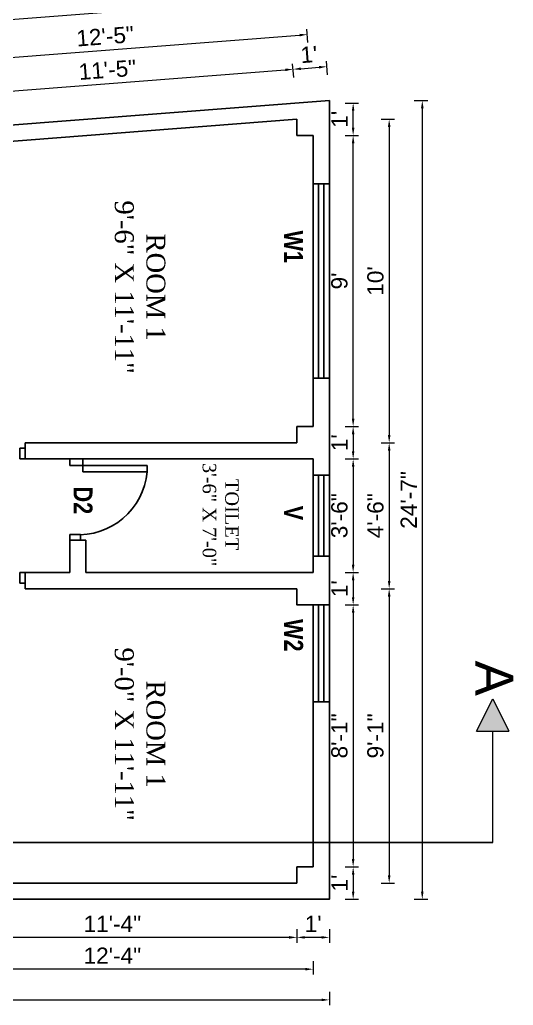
# Model space of a CAD drawing. Header units: inches. Extents: x 100101 to 119806, y -2288 to 8641.
# Drawn here: x 112521.3 to 112703.8, y 1127.3 to 1491.9 of the extents above; entities that cross this region are included whole.
import ezdxf

# ---------------------------------------------------------------- set-up
doc = ezdxf.new("R2010")
doc.units = ezdxf.units.IN
doc.header["$LTSCALE"] = 0.5
doc.header["$MEASUREMENT"] = 0
doc.header["$PDMODE"] = 66
doc.layers.add('DIMENSION', color=5, linetype='Continuous')
for name, color, linetype, lineweight in [('steps', 253, 'Continuous', 20), ('Toilet', 7, 'Continuous', 25), ('truss', 1, 'Continuous', 25)]:
    doc.layers.add(name, color=color, linetype=linetype, lineweight=lineweight)
doc.styles.add('Lettring Text', font='arial.ttf')
doc.styles.get("Standard").update_dxf_attribs({"font": 'arial.ttf'})
doc.dimstyles.new('Copy of Standard', dxfattribs={"dimtxt": 6, "dimasz": 2.875, "dimexe": 2, "dimexo": 4, "dimgap": 2, "dimtad": 1, "dimdec": 0, "dimrnd": 1, "dimzin": 0, "dimdsep": 46, "dimlunit": 4, "dimtxsty": 'Lettring Text', "dimcen": 0.1, "dimclrd": 7, "dimclre": 7, "dimclrt": 7, "dimazin": 0, "dimtfac": 0.645, "dimtdec": 0, "dimtmove": 1, "dimatfit": 0, "dimfxl": 3, "dimfxlon": 1, "dimtfillclr": 256, "dimtolj": 1, "dimtzin": 0, "dimlwd": -1, "dimlwe": -1, "dimarcsym": 2})

# ---------------------------------------------------------------- blocks, each defined once
blk = doc.blocks.new('*D1024')
at = {"layer": 'Defpoints', "color": 0, "transparency": 16777216}
for p in [(112629.82, 1449.03), (112644.62, 1449.03), (112629.82, 1341.37)]:
    blk.add_point(p, dxfattribs=at)
at = {"layer": 'steps', "color": 7, "transparency": 16777216}
for p, q in [((112641.62, 1449.03), (112646.62, 1449.03)), ((112644.62, 1344.24), (112644.62, 1446.16)), ((112641.62, 1341.37), (112646.62, 1341.37))]:
    blk.add_line(p, q, dxfattribs=at)
for points in [[(112644.14, 1446.16), (112645.09, 1446.16), (112644.62, 1449.03)], [(112644.14, 1344.24), (112645.09, 1344.24), (112644.62, 1341.37)]]:
    blk.add_solid(points, dxfattribs=at)
at = {"layer": 'steps', "color": 7, "transparency": 16777216, "insert": (112639.55, 1395.2), "char_height": 6, "attachment_point": 5, "rotation": 90, "style": 'Lettring Text'}
blk.add_mtext("\\A1;9'", dxfattribs=at)
blk = doc.blocks.new('*D1034')
at = {"layer": 'Defpoints', "color": 0, "transparency": 16777216}
for p in [(112635.82, 1461.03), (112644.62, 1461.03), (112629.82, 1449.03)]:
    blk.add_point(p, dxfattribs=at)
at = {"layer": 'steps', "color": 7, "transparency": 16777216}
for p, q in [((112641.62, 1461.03), (112646.62, 1461.03)), ((112644.62, 1451.91), (112644.62, 1458.16)), ((112641.62, 1449.03), (112646.62, 1449.03))]:
    blk.add_line(p, q, dxfattribs=at)
for points in [[(112644.14, 1458.16), (112645.09, 1458.16), (112644.62, 1461.03)], [(112644.14, 1451.91), (112645.09, 1451.91), (112644.62, 1449.03)]]:
    blk.add_solid(points, dxfattribs=at)
at = {"layer": 'steps', "color": 7, "transparency": 16777216, "insert": (112639.6, 1455.03), "char_height": 6, "attachment_point": 5, "rotation": 90, "style": 'Lettring Text'}
blk.add_mtext("\\A1;1'", dxfattribs=at)
blk = doc.blocks.new('*D1035')
at = {"layer": 'Defpoints', "color": 0, "transparency": 16777216}
for p in [(112629.82, 1329.37), (112629.82, 1287.37), (112644.62, 1287.37)]:
    blk.add_point(p, dxfattribs=at)
at = {"layer": 'steps', "color": 7, "transparency": 16777216}
for p, q in [((112641.62, 1329.37), (112646.62, 1329.37)), ((112644.62, 1326.49), (112644.62, 1290.24)), ((112641.62, 1287.37), (112646.62, 1287.37))]:
    blk.add_line(p, q, dxfattribs=at)
for points in [[(112644.14, 1326.49), (112645.09, 1326.49), (112644.62, 1329.37)], [(112644.14, 1290.24), (112645.09, 1290.24), (112644.62, 1287.37)]]:
    blk.add_solid(points, dxfattribs=at)
at = {"layer": 'steps', "color": 7, "transparency": 16777216, "insert": (112639.55, 1308.37), "char_height": 6, "attachment_point": 5, "rotation": 90, "style": 'Lettring Text'}
blk.add_mtext('\\A1;3\'-6"', dxfattribs=at)
blk = doc.blocks.new('*D1036')
at = {"layer": 'Defpoints', "color": 0, "transparency": 16777216}
for p in [(112629.82, 1287.37), (112629.82, 1275.37), (112644.62, 1275.37)]:
    blk.add_point(p, dxfattribs=at)
at = {"layer": 'steps', "color": 7, "transparency": 16777216}
for p, q in [((112641.62, 1287.37), (112646.62, 1287.37)), ((112644.62, 1284.49), (112644.62, 1278.24)), ((112641.62, 1275.37), (112646.62, 1275.37))]:
    blk.add_line(p, q, dxfattribs=at)
for points in [[(112644.14, 1284.49), (112645.09, 1284.49), (112644.62, 1287.37)], [(112644.14, 1278.24), (112645.09, 1278.24), (112644.62, 1275.37)]]:
    blk.add_solid(points, dxfattribs=at)
at = {"layer": 'steps', "color": 7, "transparency": 16777216, "insert": (112639.6, 1281.37), "char_height": 6, "attachment_point": 5, "rotation": 90, "style": 'Lettring Text'}
blk.add_mtext("\\A1;1'", dxfattribs=at)
blk = doc.blocks.new('*D1037')
at = {"layer": 'Defpoints', "color": 0, "transparency": 16777216}
for p in [(112629.82, 1275.37), (112629.82, 1178.47), (112644.62, 1178.47)]:
    blk.add_point(p, dxfattribs=at)
at = {"layer": 'steps', "color": 7, "transparency": 16777216}
for p, q in [((112641.62, 1275.37), (112646.62, 1275.37)), ((112644.62, 1272.49), (112644.62, 1181.34)), ((112641.62, 1178.47), (112646.62, 1178.47))]:
    blk.add_line(p, q, dxfattribs=at)
for points in [[(112644.14, 1272.49), (112645.09, 1272.49), (112644.62, 1275.37)], [(112644.14, 1181.34), (112645.09, 1181.34), (112644.62, 1178.47)]]:
    blk.add_solid(points, dxfattribs=at)
at = {"layer": 'steps', "color": 7, "transparency": 16777216, "insert": (112639.55, 1226.92), "char_height": 6, "attachment_point": 5, "rotation": 90, "style": 'Lettring Text'}
blk.add_mtext('\\A1;8\'-1"', dxfattribs=at)
blk = doc.blocks.new('*D1038')
at = {"layer": 'Defpoints', "color": 0, "transparency": 16777216}
for p in [(112629.82, 1178.47), (112635.82, 1166.47), (112644.62, 1166.47)]:
    blk.add_point(p, dxfattribs=at)
at = {"layer": 'steps', "color": 7, "transparency": 16777216}
for p, q in [((112641.62, 1178.47), (112646.62, 1178.47)), ((112644.62, 1175.59), (112644.62, 1169.34)), ((112641.62, 1166.47), (112646.62, 1166.47))]:
    blk.add_line(p, q, dxfattribs=at)
for points in [[(112644.14, 1175.59), (112645.09, 1175.59), (112644.62, 1178.47)], [(112644.14, 1169.34), (112645.09, 1169.34), (112644.62, 1166.47)]]:
    blk.add_solid(points, dxfattribs=at)
at = {"layer": 'steps', "color": 7, "transparency": 16777216, "insert": (112639.6, 1172.47), "char_height": 6, "attachment_point": 5, "rotation": 90, "style": 'Lettring Text'}
blk.add_mtext("\\A1;1'", dxfattribs=at)
blk = doc.blocks.new('*D1039')
at = {"layer": 'Defpoints', "color": 0, "transparency": 16777216}
for p in [(112629.82, 1341.37), (112629.82, 1329.37), (112644.62, 1329.37)]:
    blk.add_point(p, dxfattribs=at)
at = {"layer": 'steps', "color": 7, "transparency": 16777216}
for p, q in [((112641.62, 1341.37), (112646.62, 1341.37)), ((112644.62, 1338.49), (112644.62, 1332.24)), ((112641.62, 1329.37), (112646.62, 1329.37))]:
    blk.add_line(p, q, dxfattribs=at)
for points in [[(112644.14, 1338.49), (112645.09, 1338.49), (112644.62, 1341.37)], [(112644.14, 1332.24), (112645.09, 1332.24), (112644.62, 1329.37)]]:
    blk.add_solid(points, dxfattribs=at)
at = {"layer": 'steps', "color": 7, "transparency": 16777216, "insert": (112639.6, 1335.37), "char_height": 6, "attachment_point": 5, "rotation": 90, "style": 'Lettring Text'}
blk.add_mtext("\\A1;1'", dxfattribs=at)
blk = doc.blocks.new('*D1025')
at = {"layer": 'Defpoints', "color": 0, "transparency": 16777216}
for p in [(112644.62, 1455.03), (112644.62, 1335.37), (112657.94, 1335.37)]:
    blk.add_point(p, dxfattribs=at)
at = {"layer": 'steps', "color": 7, "transparency": 16777216}
for p, q in [((112654.94, 1455.03), (112659.94, 1455.03)), ((112657.94, 1452.16), (112657.94, 1338.24)), ((112654.94, 1335.37), (112659.94, 1335.37))]:
    blk.add_line(p, q, dxfattribs=at)
for points in [[(112657.46, 1452.16), (112658.42, 1452.16), (112657.94, 1455.03)], [(112657.46, 1338.24), (112658.42, 1338.24), (112657.94, 1335.37)]]:
    blk.add_solid(points, dxfattribs=at)
at = {"layer": 'steps', "color": 7, "transparency": 16777216, "insert": (112652.88, 1395.2), "char_height": 6, "attachment_point": 5, "rotation": 90, "style": 'Lettring Text'}
blk.add_mtext("\\A1;10'", dxfattribs=at)
blk = doc.blocks.new('*D1026')
at = {"layer": 'Defpoints', "color": 0, "transparency": 16777216}
for p in [(112644.62, 1335.37), (112644.62, 1281.37), (112657.94, 1281.37)]:
    blk.add_point(p, dxfattribs=at)
at = {"layer": 'steps', "color": 7, "transparency": 16777216}
for p, q in [((112654.94, 1335.37), (112659.94, 1335.37)), ((112657.94, 1332.49), (112657.94, 1284.24)), ((112654.94, 1281.37), (112659.94, 1281.37))]:
    blk.add_line(p, q, dxfattribs=at)
for points in [[(112657.46, 1332.49), (112658.42, 1332.49), (112657.94, 1335.37)], [(112657.46, 1284.24), (112658.42, 1284.24), (112657.94, 1281.37)]]:
    blk.add_solid(points, dxfattribs=at)
at = {"layer": 'steps', "color": 7, "transparency": 16777216, "insert": (112652.88, 1308.37), "char_height": 6, "attachment_point": 5, "rotation": 90, "style": 'Lettring Text'}
blk.add_mtext('\\A1;4\'-6"', dxfattribs=at)
blk = doc.blocks.new('*D1040')
at = {"layer": 'Defpoints', "color": 0, "transparency": 16777216}
for p in [(112644.62, 1281.37), (112635.82, 1172.47), (112657.94, 1172.47)]:
    blk.add_point(p, dxfattribs=at)
at = {"layer": 'steps', "color": 7, "transparency": 16777216}
for p, q in [((112654.94, 1281.37), (112659.94, 1281.37)), ((112657.94, 1278.49), (112657.94, 1175.34)), ((112654.94, 1172.47), (112659.94, 1172.47))]:
    blk.add_line(p, q, dxfattribs=at)
for points in [[(112657.46, 1278.49), (112658.42, 1278.49), (112657.94, 1281.37)], [(112657.46, 1175.34), (112658.42, 1175.34), (112657.94, 1172.47)]]:
    blk.add_solid(points, dxfattribs=at)
at = {"layer": 'steps', "color": 7, "transparency": 16777216, "insert": (112652.88, 1226.92), "char_height": 6, "attachment_point": 5, "rotation": 90, "style": 'Lettring Text'}
blk.add_mtext('\\A1;9\'-1"', dxfattribs=at)
blk = doc.blocks.new('*D1041')
at = {"layer": 'Defpoints', "color": 0, "transparency": 16777216}
for p in [(112635.82, 1461.96), (112635.82, 1166.47), (112670.18, 1166.47)]:
    blk.add_point(p, dxfattribs=at)
at = {"layer": 'steps', "color": 7, "transparency": 16777216}
for p, q in [((112667.18, 1461.96), (112672.18, 1461.96)), ((112670.18, 1459.08), (112670.18, 1169.34)), ((112667.18, 1166.47), (112672.18, 1166.47))]:
    blk.add_line(p, q, dxfattribs=at)
for points in [[(112669.7, 1459.08), (112670.66, 1459.08), (112670.18, 1461.96)], [(112669.7, 1169.34), (112670.66, 1169.34), (112670.18, 1166.47)]]:
    blk.add_solid(points, dxfattribs=at)
at = {"layer": 'steps', "color": 7, "transparency": 16777216, "insert": (112665.17, 1314.21), "char_height": 6, "attachment_point": 5, "rotation": 90, "style": 'Lettring Text'}
blk.add_mtext('\\A1;24\'-7"', dxfattribs=at)
blk = doc.blocks.new('*D1042')
at = {"layer": 'Defpoints', "color": 0, "transparency": 16777216}
for p in [(112623.82, 1166.47), (112635.82, 1166.47), (112623.82, 1152.39)]:
    blk.add_point(p, dxfattribs=at)
at = {"layer": 'steps', "color": 7, "transparency": 16777216}
for p, q in [((112623.82, 1155.39), (112623.82, 1150.39)), ((112632.95, 1152.39), (112626.7, 1152.39)), ((112635.82, 1155.39), (112635.82, 1150.39))]:
    blk.add_line(p, q, dxfattribs=at)
for points in [[(112626.7, 1152.87), (112626.7, 1151.91), (112623.82, 1152.39)], [(112632.95, 1152.87), (112632.95, 1151.91), (112635.82, 1152.39)]]:
    blk.add_solid(points, dxfattribs=at)
at = {"layer": 'steps', "color": 7, "transparency": 16777216, "insert": (112629.82, 1157.4), "char_height": 6, "attachment_point": 5, "style": 'Lettring Text'}
blk.add_mtext("\\A1;1'", dxfattribs=at)
blk = doc.blocks.new('*D1043')
at = {"layer": 'Defpoints', "color": 0, "transparency": 16777216}
for p in [(112487.32, 1172.47), (112623.82, 1166.47), (112487.32, 1152.39)]:
    blk.add_point(p, dxfattribs=at)
at = {"layer": 'steps', "color": 7, "transparency": 16777216}
for p, q in [((112487.32, 1155.39), (112487.32, 1150.39)), ((112620.95, 1152.39), (112490.2, 1152.39)), ((112623.82, 1155.39), (112623.82, 1150.39))]:
    blk.add_line(p, q, dxfattribs=at)
for points in [[(112490.2, 1152.87), (112490.2, 1151.91), (112487.32, 1152.39)], [(112620.95, 1152.87), (112620.95, 1151.91), (112623.82, 1152.39)]]:
    blk.add_solid(points, dxfattribs=at)
at = {"layer": 'steps', "color": 7, "transparency": 16777216, "insert": (112555.57, 1157.4), "char_height": 6, "attachment_point": 5, "style": 'Lettring Text'}
blk.add_mtext('\\A1;11\'-4"', dxfattribs=at)
blk = doc.blocks.new('*D1027')
at = {"layer": 'Defpoints', "color": 0, "transparency": 16777216}
for p in [(112481.32, 1152.39), (112629.82, 1152.39), (112481.32, 1140.62)]:
    blk.add_point(p, dxfattribs=at)
at = {"layer": 'steps', "color": 7, "transparency": 16777216}
for p, q in [((112481.32, 1143.62), (112481.32, 1138.62)), ((112629.82, 1143.62), (112629.82, 1138.62)), ((112626.95, 1140.62), (112484.2, 1140.62))]:
    blk.add_line(p, q, dxfattribs=at)
for points in [[(112484.2, 1141.1), (112484.2, 1140.14), (112481.32, 1140.62)], [(112626.95, 1141.1), (112626.95, 1140.14), (112629.82, 1140.62)]]:
    blk.add_solid(points, dxfattribs=at)
at = {"layer": 'steps', "color": 7, "transparency": 16777216, "insert": (112555.57, 1145.63), "char_height": 6, "attachment_point": 5, "style": 'Lettring Text'}
blk.add_mtext('\\A1;12\'-4"', dxfattribs=at)
blk = doc.blocks.new('*D1047')
at = {"layer": 'Defpoints', "color": 0, "transparency": 16777216}
for p in [(112332.82, 1166.47), (112635.82, 1166.47), (112635.82, 1129.27)]:
    blk.add_point(p, dxfattribs=at)
at = {"layer": 'steps', "color": 7, "transparency": 16777216}
for p, q in [((112332.82, 1132.27), (112332.82, 1127.27)), ((112635.82, 1132.27), (112635.82, 1127.27)), ((112335.7, 1129.27), (112632.95, 1129.27))]:
    blk.add_line(p, q, dxfattribs=at)
for points in [[(112335.7, 1129.75), (112335.7, 1128.79), (112332.82, 1129.27)], [(112632.95, 1129.75), (112632.95, 1128.79), (112635.82, 1129.27)]]:
    blk.add_solid(points, dxfattribs=at)
at = {"layer": 'steps', "color": 7, "transparency": 16777216, "insert": (112484.32, 1134.34), "char_height": 6, "attachment_point": 5, "style": 'Lettring Text'}
blk.add_mtext('\\A1;25\'-3"', dxfattribs=at)
blk = doc.blocks.new('*D1056')
at = {"layer": 'Defpoints', "color": 0, "transparency": 16777216}
for p in [(112622.4, 1473.53), (112623.82, 1455.02), (112487.32, 1444.5)]:
    blk.add_point(p, dxfattribs=at)
at = {"layer": 'steps', "color": 7, "transparency": 16777216}
for p, q in [((112488.76, 1463.24), (112619.53, 1473.31)), ((112622.63, 1470.54), (112622.24, 1475.53)), ((112486.13, 1460.03), (112485.74, 1465.01))]:
    blk.add_line(p, q, dxfattribs=at)
for points in [[(112619.49, 1473.79), (112619.57, 1472.83), (112622.4, 1473.53)], [(112488.73, 1463.72), (112488.8, 1462.76), (112485.9, 1463.02)]]:
    blk.add_solid(points, dxfattribs=at)
at = {"layer": 'steps', "color": 7, "transparency": 16777216, "insert": (112553.76, 1473.32), "char_height": 6, "attachment_point": 5, "rotation": 4.4035, "style": 'Lettring Text'}
blk.add_mtext('\\A1;11\'-5"', dxfattribs=at)
blk = doc.blocks.new('*D1057')
at = {"layer": 'Defpoints', "color": 0, "transparency": 16777216}
for p in [(112634.86, 1474.49), (112635.82, 1461.96), (112623.82, 1455.02)]:
    blk.add_point(p, dxfattribs=at)
at = {"layer": 'steps', "color": 7, "transparency": 16777216}
for p, q in [((112622.63, 1470.54), (112622.24, 1475.53)), ((112625.26, 1473.75), (112631.99, 1474.27)), ((112635.09, 1471.5), (112634.7, 1476.49))]:
    blk.add_line(p, q, dxfattribs=at)
for points in [[(112625.23, 1474.23), (112625.3, 1473.27), (112622.4, 1473.53)], [(112631.95, 1474.75), (112632.03, 1473.79), (112634.86, 1474.49)]]:
    blk.add_solid(points, dxfattribs=at)
at = {"layer": 'steps', "color": 7, "transparency": 16777216, "insert": (112628.24, 1479.01), "char_height": 6, "attachment_point": 5, "rotation": 4.4035, "style": 'Lettring Text'}
blk.add_mtext("\\A1;1'", dxfattribs=at)
blk = doc.blocks.new('*D1033')
at = {"layer": 'Defpoints', "color": 0, "transparency": 16777216}
for p in [(112627.67, 1486.38), (112628.63, 1474.01), (112479.9, 1462.56)]:
    blk.add_point(p, dxfattribs=at)
at = {"layer": 'steps', "color": 7, "transparency": 16777216}
for p, q in [((112627.9, 1483.39), (112627.52, 1488.38)), ((112481.81, 1475.15), (112624.81, 1486.16)), ((112479.17, 1471.94), (112478.79, 1476.92))]:
    blk.add_line(p, q, dxfattribs=at)
for points in [[(112624.77, 1486.64), (112624.84, 1485.68), (112627.67, 1486.38)], [(112481.77, 1475.63), (112481.85, 1474.67), (112478.94, 1474.93)]]:
    blk.add_solid(points, dxfattribs=at)
at = {"layer": 'steps', "color": 7, "transparency": 16777216, "insert": (112552.92, 1485.7), "char_height": 6, "attachment_point": 5, "rotation": 4.4035, "style": 'Lettring Text'}
blk.add_mtext('\\A1;12\'-5"', dxfattribs=at)
blk = doc.blocks.new('*D1061')
at = {"layer": 'Defpoints', "color": 0, "transparency": 16777216}
for p in [(112632.83, 1500.85), (112635.82, 1461.96), (112332.82, 1438.62)]:
    blk.add_point(p, dxfattribs=at)
at = {"layer": 'steps', "color": 7, "transparency": 16777216}
for p, q in [((112633.06, 1497.86), (112632.67, 1502.84)), ((112332.69, 1477.74), (112629.96, 1500.63)), ((112330.06, 1474.52), (112329.67, 1479.51))]:
    blk.add_line(p, q, dxfattribs=at)
for points in [[(112629.92, 1501.11), (112630, 1500.15), (112632.83, 1500.85)], [(112332.66, 1478.21), (112332.73, 1477.26), (112329.83, 1477.52)]]:
    blk.add_solid(points, dxfattribs=at)
at = {"layer": 'steps', "color": 7, "transparency": 16777216, "insert": (112480.94, 1494.23), "char_height": 6, "attachment_point": 5, "rotation": 4.4035, "style": 'Lettring Text'}
blk.add_mtext('\\A1;25\'-4"', dxfattribs=at)

msp = doc.modelspace()

# ---------------------------------------------------------------- hatches: boundary and pattern name
at = {"linetype": 'ByBlock', "lineweight": 5}
msp.add_hatch(color=7, dxfattribs=at).paths.add_polyline_path([(112696.21, 1240.66), (112690.21, 1228.66), (112702.21, 1228.66)])

# ---------------------------------------------------------------- linework, layer by layer
at = {"color": 7, "linetype": 'ByBlock', "lineweight": 5}
for p, q in [((112690.21, 1228.66), (112696.21, 1240.66)), ((112696.21, 1240.66), (112702.21, 1228.66)), ((112690.21, 1228.66), (112702.21, 1228.66)), ((112696.21, 1187.5), (112696.21, 1228.66))]:
    msp.add_line(p, q, dxfattribs=at)
at = {"layer": 'DIMENSION', "ltscale": 7}
for p, q in [((112521.32, 1329.37), (112521.32, 1333.37)), ((112521.32, 1333.37), (112523.32, 1333.37)), ((112523.32, 1329.37), (112523.32, 1333.37)), ((112521.32, 1329.37), (112523.32, 1329.37)), ((112539.82, 1326.97), (112539.82, 1329.37)), ((112539.82, 1329.37), (112544.62, 1329.37)), ((112544.62, 1329.37), (112544.62, 1326.97)), ((112544.62, 1326.97), (112539.82, 1326.97)), ((112544.62, 1326.97), (112568.5, 1326.97)), ((112544.62, 1326.97), (112544.62, 1324.57)), ((112544.62, 1324.57), (112568.5, 1324.57)), ((112568.5, 1326.97), (112568.5, 1324.57)), ((112539.82, 1301.37), (112543.82, 1301.37)), ((112539.82, 1301.37), (112539.82, 1299.37)), ((112543.82, 1301.37), (112543.82, 1299.37)), ((112521.32, 1287.37), (112521.32, 1283.37)), ((112521.32, 1287.37), (112523.32, 1287.37)), ((112523.32, 1287.37), (112523.32, 1283.37)), ((112521.32, 1283.37), (112523.32, 1283.37))]:
    msp.add_line(p, q, dxfattribs=at)
msp.add_arc((112542.89, 1327.03), 25.72, 266.0106, 354.5071, dxfattribs=at)
at = {"layer": 'Toilet'}
for p, q in [((112332.82, 1438.62), (112635.82, 1461.96)), ((112635.82, 1461.96), (112635.82, 1166.47)), ((112487.32, 1444.5), (112623.82, 1455.02)), ((112629.82, 1449.03), (112629.82, 1341.37)), ((112629.82, 1431.2), (112635.82, 1431.2)), ((112631.82, 1431.2), (112631.82, 1359.2)), ((112633.82, 1431.2), (112633.82, 1359.2)), ((112629.82, 1359.2), (112635.82, 1359.2)), ((112623.82, 1335.37), (112523.32, 1335.37)), ((112523.32, 1329.37), (112523.32, 1335.37)), ((112629.82, 1329.37), (112523.32, 1329.37)), ((112543.82, 1329.37), (112539.82, 1329.37)), ((112629.82, 1329.37), (112629.82, 1287.37)), ((112629.82, 1323.37), (112635.82, 1323.37)), ((112631.82, 1293.37), (112631.82, 1323.37)), ((112633.82, 1293.37), (112633.82, 1323.37)), ((112539.82, 1299.37), (112539.82, 1287.37)), ((112545.82, 1299.37), (112539.82, 1299.37)), ((112545.82, 1299.37), (112545.82, 1287.37)), ((112629.82, 1293.37), (112635.82, 1293.37)), ((112539.82, 1287.37), (112523.32, 1287.37)), ((112523.32, 1287.37), (112523.32, 1281.37)), ((112629.82, 1287.37), (112545.82, 1287.37)), ((112623.82, 1281.37), (112523.32, 1281.37)), ((112629.82, 1275.37), (112629.82, 1178.47)), ((112629.82, 1275.37), (112635.82, 1275.37)), ((112631.82, 1239.57), (112631.82, 1275.37)), ((112633.82, 1239.57), (112633.82, 1275.37)), ((112629.82, 1239.57), (112635.82, 1239.57)), ((112696.21, 1187.5), (112276.73, 1187.5)), ((112487.32, 1172.47), (112623.82, 1172.47)), ((112332.82, 1166.47), (112635.82, 1166.47))]:
    msp.add_line(p, q, dxfattribs=at)
for points in [[(112635.82, 1461.03), (112635.82, 1449.03)], [(112629.82, 1449.03), (112623.82, 1449.03), (112623.82, 1455.02)], [(112623.82, 1335.37), (112623.82, 1341.37), (112629.82, 1341.37)], [(112635.82, 1341.37), (112635.82, 1329.37)], [(112629.82, 1329.37), (112623.82, 1329.37)], [(112623.82, 1287.37), (112629.82, 1287.37)], [(112635.82, 1287.37), (112635.82, 1275.37)], [(112629.82, 1275.37), (112623.82, 1275.37), (112623.82, 1281.37)], [(112635.82, 1178.47), (112635.82, 1166.47), (112623.82, 1166.47)], [(112623.82, 1172.47), (112623.82, 1178.47), (112629.82, 1178.47)]]:
    msp.add_lwpolyline(points, dxfattribs=at)
at = {"layer": 'truss', "ltscale": 7}
for p, q in [((112539.82, 1329.37), (112543.82, 1329.37)), ((112539.82, 1326.97), (112539.82, 1329.37))]:
    msp.add_line(p, q, dxfattribs=at)

# ---------------------------------------------------------------- texts
at = {"color": 7, "linetype": 'ByBlock', "lineweight": 5, "insert": (112703.83, 1254.77), "char_height": 14, "width": 26.5803, "attachment_point": 1, "rotation": 270}
msp.add_mtext('A', dxfattribs=at)
at = {"layer": 'steps', "color": 7, "ltscale": 0.3, "rotation": 270}
for s, insert, char_height, width, attachment_point in [('{\\fTimes New Roman|b0|i0|c0|p18;ROOM 1\\P9\'-6" X 11\'-11"}', (112575.18, 1392.94), 7, 65.2809, 2), ('{\\fTechnic|b1|i0|c2|p2;W1}', (112619.09, 1407.86), 7, 55.268, 8), ('{\\fTimes New Roman|b0|i0|c0|p18;TOILET\\P3\'-6" X 7\'-0"}', (112602.31, 1308.8), 5, 55.268, 2), ('{\\fTechnic|b1|i0|c2|p2;D2}', (112548.24, 1314.06), 7, 55.268, 2), ('{\\fTechnic|b1|i0|c2|p2;V}', (112619.09, 1309.41), 7, 55.268, 8), ('{\\fTechnic|b1|i0|c2|p2;W2}', (112619.09, 1264.14), 7, 55.268, 8), ('{\\fTimes New Roman|b0|i0|c0|p18;ROOM 1\\P9\'-0" X 11\'-11"}', (112575.18, 1227.57), 7, 64.575, 2)]:
    msp.add_mtext(s, dxfattribs=dict(at, insert=insert, char_height=char_height, width=width, attachment_point=attachment_point))

# ---------------------------------------------------------------- dimensions: what is measured, and where the dimension line sits
at = {"layer": 'steps'}
for p1, p2, distance, picture, middle in [((112332.82, 1438.62), (112635.82, 1461.96), 39.01, '*D1061', (112480.94, 1494.23)), ((112487.32, 1444.5), (112623.82, 1455.02), 18.57, '*D1056', (112553.76, 1473.32))]:
    dim = msp.add_aligned_dim(p1=p1, p2=p2, distance=distance, dimstyle='Copy of Standard', dxfattribs=at)
    dim.commit()
    dim.dimension.update_dxf_attribs({"geometry": picture, "text_midpoint": middle})
for base, p1, p2, angle, picture, middle in [((112627.67, 1486.38), (112479.9, 1462.56), (112628.63, 1474.01), 184.4035, '*D1033', (112552.92, 1485.7)), ((112634.86, 1474.49), (112623.82, 1455.02), (112635.82, 1461.96), 184.4035, '*D1057', (112628.24, 1479.01)), ((112644.62, 1461.03), (112629.82, 1449.03), (112635.82, 1461.03), 270, '*D1034', (112639.6, 1455.03)), ((112670.18, 1166.47), (112635.82, 1461.96), (112635.82, 1166.47), 270, '*D1041', (112665.17, 1314.21)), ((112657.94, 1335.37), (112644.62, 1455.03), (112644.62, 1335.37), 270, '*D1025', (112652.88, 1395.2)), ((112644.62, 1449.03), (112629.82, 1341.37), (112629.82, 1449.03), 270, '*D1024', (112639.55, 1395.2)), ((112644.62, 1329.37), (112629.82, 1341.37), (112629.82, 1329.37), 270, '*D1039', (112639.6, 1335.37)), ((112657.94, 1281.37), (112644.62, 1335.37), (112644.62, 1281.37), 270, '*D1026', (112652.88, 1308.37)), ((112644.62, 1287.37), (112629.82, 1329.37), (112629.82, 1287.37), 270, '*D1035', (112639.55, 1308.37)), ((112644.62, 1275.37), (112629.82, 1287.37), (112629.82, 1275.37), 270, '*D1036', (112639.6, 1281.37)), ((112657.94, 1172.47), (112644.62, 1281.37), (112635.82, 1172.47), 270, '*D1040', (112652.88, 1226.92)), ((112644.62, 1178.47), (112629.82, 1275.37), (112629.82, 1178.47), 270, '*D1037', (112639.55, 1226.92)), ((112644.62, 1166.47), (112629.82, 1178.47), (112635.82, 1166.47), 270, '*D1038', (112639.6, 1172.47))]:
    dim = msp.add_linear_dim(base=base, p1=p1, p2=p2, angle=angle, dimstyle='Copy of Standard', dxfattribs=at)
    dim.commit()
    dim.dimension.update_dxf_attribs({"geometry": picture, "text_midpoint": middle})
for base, p1, p2, picture, middle in [((112487.32183279, 1152.3870717), (112623.82183279, 1166.46523929), (112487.32183279, 1172.46523929), '*D1043', (112555.57183279, 1157.39935001)), ((112635.82, 1129.27), (112332.82, 1166.47), (112635.82, 1166.47), '*D1047', (112484.32, 1134.34)), ((112623.82, 1152.39), (112635.82, 1166.47), (112623.82, 1166.47), '*D1042', (112629.82, 1157.4)), ((112481.32183279, 1140.62108711), (112629.82183279, 1152.3870717), (112481.32183279, 1152.3870717), '*D1027', (112555.57183279, 1145.63336542))]:
    dim = msp.add_linear_dim(base=base, p1=p1, p2=p2, dimstyle='Copy of Standard', dxfattribs=at)
    dim.commit()
    dim.dimension.update_dxf_attribs({"geometry": picture, "text_midpoint": middle})

doc.saveas('drawing.dxf')
